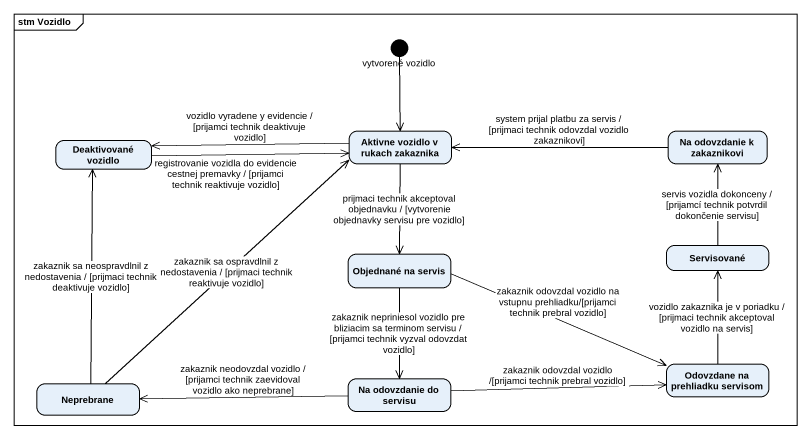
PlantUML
@startuml
mainframe stm Vozidlo
hide empty description
state "vytvorené vozidlo" as vytvorené_vozidlo <<start>>
state "Aktivne vozidlo v rukach zakaznika" as Aktivne_vozidlo_v_rukach
state "Na odovzdanie k zakaznikovi" as Na_odovzdanie_k_zakaznikovi
state "Deaktivované vozidlo" as Deaktivované_vozidlo
state Servisované
state "Objednané na servis" as Objednané_na_servis
state "Odovzdane na prehliadku servisom" as Odovzdane_na_prehliadku
state Neprebrane
state "Na odovzdanie do servisu" as Na_odovzdanie_do_servisu
vytvorené_vozidlo --> Aktivne_vozidlo_v_rukach
Aktivne_vozidlo_v_rukach -left-> Deaktivované_vozidlo : vozidlo vyradene y evidencie / [prijamci technik deaktivuje vozidlo]
Aktivne_vozidlo_v_rukach --> Objednané_na_servis : prijmaci technik akceptoval objednavku / [vytvorenie objednavky servisu pre vozidlo]
Na_odovzdanie_k_zakaznikovi -left-> Aktivne_vozidlo_v_rukach : system prijal platbu za servis / [prijmaci technik odovzdal vozidlo zakaznikovi]
Deaktivované_vozidlo -right-> Aktivne_vozidlo_v_rukach : registrovanie vozidla do evidencie cestnej premavky / [prijamci technik reaktivuje vozidlo]
Servisované -up-> Na_odovzdanie_k_zakaznikovi : servis vozidla dokonceny / [prijamcí technik potvrdil dokončenie servisu]
Objednané_na_servis -right-> Odovzdane_na_prehliadku : zakaznik odovzdal vozidlo na vstupnu prehliadku/[prijamci technik prebral vozidlo]
Objednané_na_servis --> Na_odovzdanie_do_servisu : zakaznik nepriniesol vozidlo pre bliziacim sa terminom servisu / [prijamci technik vyzval odovzdat vozidlo]
Odovzdane_na_prehliadku -up-> Servisované : vozidlo zakaznika je v poriadku / [prijmaci technik akceptoval vozidlo na servis]
Neprebrane -up-> Aktivne_vozidlo_v_rukach : zakaznik sa ospravdlnil z nedostavenia / [prijmaci technik reaktivuje vozidlo]
Neprebrane -up-> Deaktivované_vozidlo : zakaznik sa neospravdlnil z nedostavenia / [prijmaci technik deaktivuje vozidlo]
Na_odovzdanie_do_servisu -right-> Odovzdane_na_prehliadku : zakaznik odovzdal vozidlo /[prijamci technik prebral vozidlo]
Na_odovzdanie_do_servisu -left-> Neprebrane : zakaznik neodovzdal vozidlo / [prijamci technik zaevidoval vozidlo ako neprebrane]
@enduml
